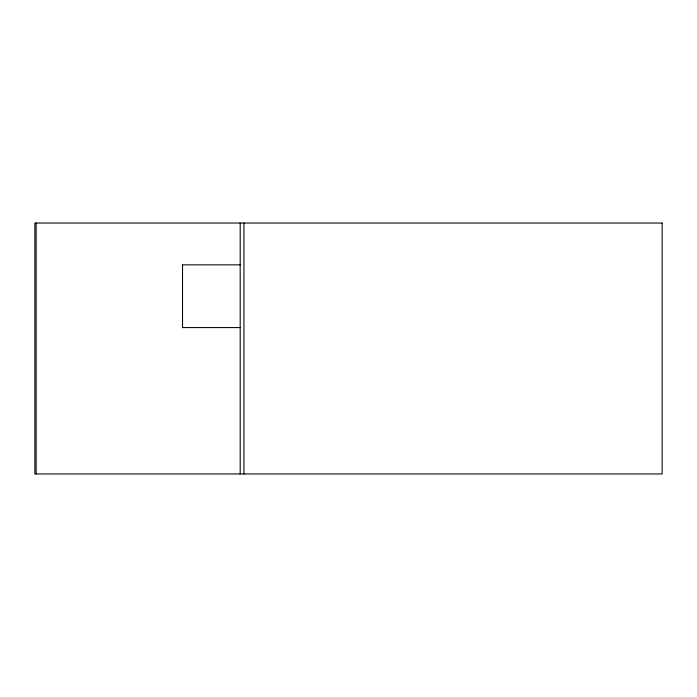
<?xml version="1.0" encoding="UTF-8"?>
<svg xmlns="http://www.w3.org/2000/svg" width="697" height="697" viewBox="0 0 697 697"><rect width="100%" height="100%" fill="white"/><g stroke="black" fill="none" stroke-linecap="round" stroke-linejoin="round"><path stroke-width="1.05" d="M182.309 264.86L240.186 264.86M182.326 327.59L240.186 327.59M243.95 223.04L243.95 473.96M240.186 223.04L240.186 473.96M182.527 264.86L182.527 327.59M36.139 223.04L36.139 473.96M662.15 223.04L34.85 223.04L34.85 473.96L662.15 473.96L662.15 223.04"/></g></svg>
